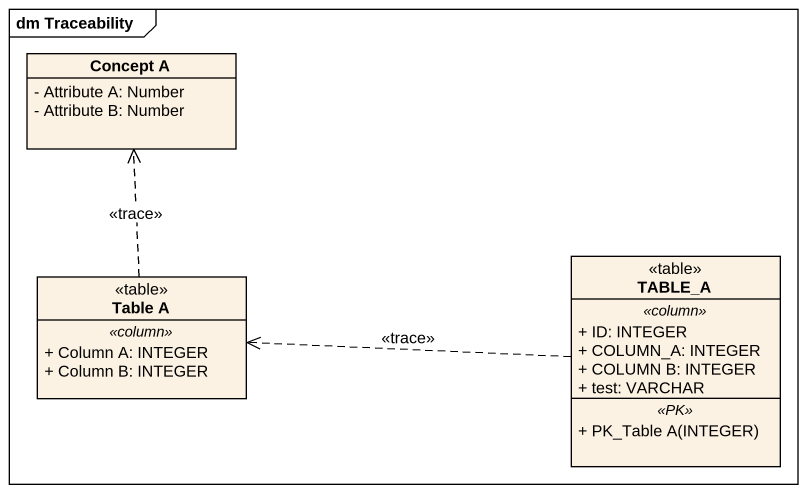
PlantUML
@startuml
mainframe dm Traceability
hide circle
hide empty members
skinparam classAttributeIconSize 0
class "Concept A" as Concept_A {
  - Attribute A: Number
  - Attribute B: Number
}
class "Table A" as Table_A <<table>> {
  .. <<column>> ..
  + Column A: INTEGER
  + Column B: INTEGER
}
class TABLE_A <<table>> {
  .. <<column>> ..
  + ID: INTEGER
  + COLUMN_A: INTEGER
  + COLUMN B: INTEGER
  + test: VARCHAR
  .. <<PK>> ..
  + PK_Table A(INTEGER)
}
Table_A .up.> Concept_A : <<trace>>
TABLE_A .left.> Table_A : <<trace>>
@enduml
